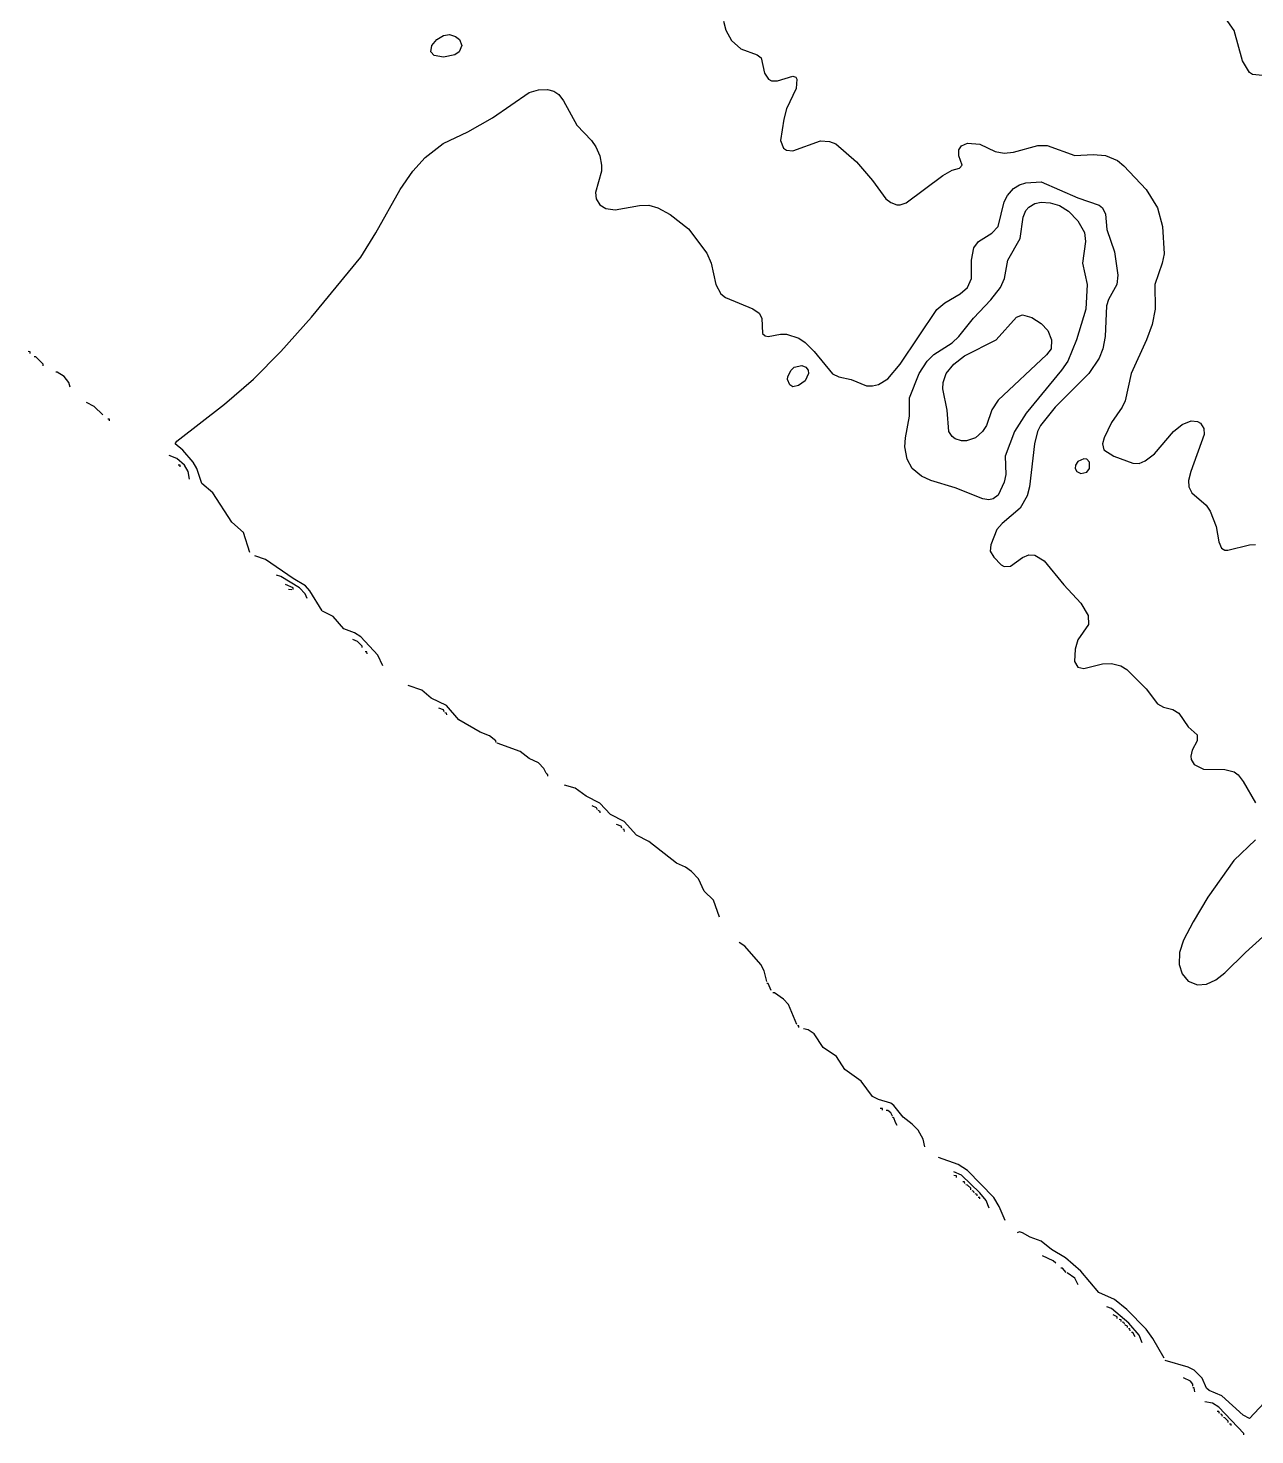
# Model space of a CAD drawing. Extents: x 474277 to 475042, y 254928 to 255625.
# Drawn here: x 474606.3 to 474636.99, y 254989.05 to 255024.26 of the extents above; entities that cross this region are included whole.
import ezdxf

# ---------------------------------------------------------------- set-up
doc = ezdxf.new("R2010")
doc.units = 0
doc.header["$MEASUREMENT"] = 0
doc.layers.add('BaseMapV2_DTM_export_MonNov09090547073261 — entities', color=1, linetype='CONTINUOUS')

msp = doc.modelspace()

# ---------------------------------------------------------------- linework, layer by layer
at = {"layer": 'BaseMapV2_DTM_export_MonNov09090547073261 — entities', "color": 15, "linetype": 'Continuous', "true_color": 0xb7484b}
for points in [[(474623.696, 255024.441, 89.75), (474623.759, 255024.211, 89.75), (474623.897, 255023.954, 89.75), (474624.127, 255023.743, 89.75), (474624.541, 255023.597, 89.75), (474624.643, 255023.521, 89.75), (474624.726, 255023.137, 89.75), (474624.823, 255022.984, 89.75), (474624.894, 255022.949, 89.75), (474625.047, 255022.942, 89.75), (474625.43, 255023.062, 89.75), (474625.507, 255023.039, 89.75), (474625.534, 255022.984, 89.75), (474625.514, 255022.754, 89.75), (474625.277, 255022.244, 89.75), (474625.202, 255021.987, 89.75), (474625.121, 255021.45, 89.75), (474625.2, 255021.258, 89.75), (474625.277, 255021.21, 89.75), (474625.43, 255021.196, 89.75), (474626.12, 255021.444, 89.75), (474626.35, 255021.429, 89.75), (474626.504, 255021.367, 89.75), (474627.026, 255020.914, 89.75), (474627.424, 255020.45, 89.75), (474627.758, 255019.994, 89.75), (474627.884, 255019.897, 89.75), (474628.037, 255019.842, 89.75), (474628.117, 255019.84, 89.75), (474628.267, 255019.895, 89.75), (474629.187, 255020.579, 89.75), (474629.417, 255020.706, 89.75), (474629.597, 255020.76, 89.75), (474629.666, 255020.837, 89.75), (474629.588, 255021.067, 89.75), (474629.582, 255021.22, 89.75), (474629.647, 255021.317, 89.75), (474629.801, 255021.385, 89.75), (474630.108, 255021.362, 89.75), (474630.491, 255021.178, 89.75), (474630.721, 255021.132, 89.75), (474630.951, 255021.156, 89.75), (474631.564, 255021.326, 89.75), (474631.794, 255021.329, 89.75), (474632.484, 255021.077, 89.75), (474632.945, 255021.105, 89.75), (474633.251, 255021.077, 89.75), (474633.558, 255020.948, 89.75), (474633.711, 255020.818, 89.75), (474634.272, 255020.224, 89.75), (474634.554, 255019.763, 89.75), (474634.679, 255019.303, 89.75), (474634.719, 255018.613, 89.75), (474634.673, 255018.383, 89.75), (474634.49, 255017.847, 89.75), (474634.5, 255017.233, 89.75), (474634.421, 255016.85, 89.75), (474634.281, 255016.466, 89.75), (474633.894, 255015.623, 89.75), (474633.749, 255014.933, 89.75), (474633.674, 255014.78, 89.75), (474633.405, 255014.396, 89.75), (474633.224, 255014.013, 89.75), (474633.175, 255013.859, 89.75), (474633.21, 255013.706, 89.75), (474633.466, 255013.553, 89.75), (474633.941, 255013.375, 89.75), (474634.095, 255013.365, 89.75), (474634.248, 255013.432, 89.75), (474634.478, 255013.611, 89.75), (474634.957, 255014.166, 89.75), (474635.168, 255014.344, 89.75), (474635.398, 255014.437, 89.75), (474635.552, 255014.418, 89.75), (474635.628, 255014.373, 89.75), (474635.716, 255014.243, 89.75), (474635.721, 255014.089, 89.75), (474635.385, 255013.169, 89.75), (474635.332, 255012.939, 89.75), (474635.335, 255012.786, 89.75), (474635.412, 255012.633, 89.75), (474635.77, 255012.326, 89.75), (474635.87, 255012.173, 89.75), (474636.02, 255011.789, 89.75), (474636.089, 255011.406, 89.75), (474636.153, 255011.252, 89.75), (474636.242, 255011.201, 89.75), (474636.318, 255011.197, 89.75), (474636.855, 255011.329, 89.75), (474637.008, 255011.342, 89.75)], [(474637.346, 255023.061, 89.75), (474636.932, 255023.106, 89.75), (474636.855, 255023.157, 89.75), (474636.681, 255023.444, 89.75), (474636.472, 255024.201, 89.75), (474636.254, 255024.517, 89.75)], [(474616.975, 255023.597, 90), (474616.689, 255023.534, 90), (474616.459, 255023.579, 90), (474616.376, 255023.674, 90), (474616.396, 255023.827, 90), (474616.521, 255023.981, 90), (474616.689, 255024.079, 90), (474616.843, 255024.101, 90), (474616.993, 255024.057, 90), (474617.089, 255023.981, 90), (474617.152, 255023.827, 90), (474617.081, 255023.674, 90), (474616.975, 255023.597, 90)], [(474611.85, 255011.137, 90), (474611.684, 255011.636, 90), (474611.399, 255011.895, 90), (474610.921, 255012.633, 90), (474610.648, 255012.863, 90), (474610.517, 255013.246, 90), (474610.429, 255013.399, 90), (474610.172, 255013.697, 90), (474609.978, 255013.859, 90), (474610.018, 255013.927, 90), (474611.21, 255014.856, 90), (474611.935, 255015.481, 90), (474612.625, 255016.168, 90), (474613.392, 255017.033, 90), (474614.619, 255018.535, 90), (474615.002, 255019.138, 90), (474615.603, 255020.224, 90), (474615.926, 255020.684, 90), (474616.229, 255021.03, 90), (474616.686, 255021.374, 90), (474617.303, 255021.665, 90), (474617.916, 255022.015, 90), (474618.836, 255022.651, 90), (474619.066, 255022.718, 90), (474619.296, 255022.724, 90), (474619.45, 255022.685, 90), (474619.579, 255022.6, 90), (474619.697, 255022.447, 90), (474620.027, 255021.834, 90), (474620.396, 255021.45, 90), (474620.506, 255021.297, 90), (474620.605, 255021.067, 90), (474620.648, 255020.837, 90), (474620.641, 255020.684, 90), (474620.494, 255020.147, 90), (474620.507, 255019.994, 90), (474620.6, 255019.839, 90), (474620.753, 255019.75, 90), (474620.983, 255019.716, 90), (474621.596, 255019.825, 90), (474621.827, 255019.836, 90), (474622.057, 255019.77, 90), (474622.363, 255019.603, 90), (474622.823, 255019.241, 90), (474623.283, 255018.628, 90), (474623.389, 255018.383, 90), (474623.503, 255017.847, 90), (474623.627, 255017.617, 90), (474623.743, 255017.526, 90), (474624.433, 255017.238, 90), (474624.587, 255017.13, 90), (474624.653, 255017.003, 90), (474624.67, 255016.62, 90), (474624.74, 255016.559, 90), (474624.817, 255016.544, 90), (474625.124, 255016.604, 90), (474625.277, 255016.603, 90), (474625.584, 255016.503, 90), (474625.737, 255016.397, 90), (474625.967, 255016.173, 90), (474626.427, 255015.61, 90), (474626.58, 255015.536, 90), (474626.89, 255015.47, 90), (474627.271, 255015.314, 90), (474627.424, 255015.307, 90), (474627.577, 255015.343, 90), (474627.807, 255015.484, 90), (474628.115, 255015.853, 90), (474629.034, 255017.224, 90), (474629.234, 255017.387, 90), (474629.621, 255017.617, 90), (474629.801, 255017.771, 90), (474629.903, 255018, 90), (474629.904, 255018.46, 90), (474629.961, 255018.767, 90), (474630.074, 255018.92, 90), (474630.414, 255019.134, 90), (474630.565, 255019.303, 90), (474630.722, 255019.917, 90), (474630.798, 255020.072, 90), (474630.951, 255020.248, 90), (474631.104, 255020.344, 90), (474631.258, 255020.393, 90), (474631.641, 255020.414, 90), (474632.561, 255020.015, 90), (474633.098, 255019.836, 90), (474633.176, 255019.763, 90), (474633.253, 255019.61, 90), (474633.288, 255019.227, 90), (474633.481, 255018.668, 90), (474633.565, 255018.077, 90), (474633.539, 255017.847, 90), (474633.328, 255017.469, 90), (474633.277, 255017.31, 90), (474633.242, 255016.543, 90), (474633.191, 255016.236, 90), (474633.093, 255016.006, 90), (474632.835, 255015.623, 90), (474631.996, 255014.78, 90), (474631.625, 255014.319, 90), (474631.556, 255014.166, 90), (474631.478, 255013.859, 90), (474631.354, 255012.786, 90), (474631.295, 255012.556, 90), (474631.12, 255012.249, 90), (474630.667, 255011.866, 90), (474630.535, 255011.712, 90), (474630.387, 255011.329, 90), (474630.37, 255011.176, 90), (474630.457, 255011.022, 90), (474630.644, 255010.828, 90), (474630.721, 255010.785, 90), (474630.874, 255010.8, 90), (474631.181, 255011.018, 90), (474631.334, 255011.081, 90), (474631.488, 255011.072, 90), (474631.718, 255010.933, 90), (474632.213, 255010.332, 90), (474632.638, 255009.872, 90), (474632.817, 255009.566, 90), (474632.83, 255009.336, 90), (474632.562, 255008.952, 90), (474632.492, 255008.722, 90), (474632.478, 255008.415, 90), (474632.561, 255008.266, 90), (474632.715, 255008.237, 90), (474633.175, 255008.349, 90), (474633.405, 255008.359, 90), (474633.635, 255008.307, 90), (474633.788, 255008.215, 90), (474634.27, 255007.725, 90), (474634.555, 255007.352, 90), (474634.708, 255007.267, 90), (474634.938, 255007.207, 90), (474635.091, 255007.117, 90), (474635.322, 255006.778, 90), (474635.55, 255006.575, 90), (474635.546, 255006.422, 90), (474635.426, 255006.192, 90), (474635.389, 255006.038, 90), (474635.398, 255005.962, 90), (474635.475, 255005.837, 90), (474635.705, 255005.718, 90), (474636.242, 255005.711, 90), (474636.472, 255005.653, 90), (474636.572, 255005.578, 90), (474636.702, 255005.411, 90), (474637.008, 255004.871, 90)], [(474630.443, 255012.479, 90.25), (474630.338, 255012.457, 90.25), (474630.184, 255012.484, 90.25), (474629.494, 255012.762, 90.25), (474628.881, 255012.941, 90.25), (474628.651, 255013.047, 90.25), (474628.421, 255013.246, 90.25), (474628.289, 255013.476, 90.25), (474628.235, 255013.783, 90.25), (474628.249, 255014.013, 90.25), (474628.349, 255014.549, 90.25), (474628.351, 255015.01, 90.25), (474628.593, 255015.623, 90.25), (474628.792, 255015.93, 90.25), (474628.957, 255016.093, 90.25), (474629.417, 255016.388, 90.25), (474629.585, 255016.543, 90.25), (474629.948, 255017.003, 90.25), (474630.386, 255017.463, 90.25), (474630.631, 255017.77, 90.25), (474630.725, 255018, 90.25), (474630.811, 255018.46, 90.25), (474631.121, 255018.997, 90.25), (474631.194, 255019.533, 90.25), (474631.258, 255019.7, 90.25), (474631.334, 255019.785, 90.25), (474631.488, 255019.871, 90.25), (474631.641, 255019.904, 90.25), (474631.871, 255019.89, 90.25), (474632.101, 255019.821, 90.25), (474632.331, 255019.682, 90.25), (474632.561, 255019.438, 90.25), (474632.725, 255019.15, 90.25), (474632.757, 255018.92, 90.25), (474632.676, 255018.383, 90.25), (474632.799, 255017.847, 90.25), (474632.765, 255017.233, 90.25), (474632.528, 255016.466, 90.25), (474632.309, 255015.93, 90.25), (474632.152, 255015.7, 90.25), (474631.273, 255014.626, 90.25), (474630.981, 255014.166, 90.25), (474630.744, 255013.553, 90.25), (474630.759, 255013.093, 90.25), (474630.721, 255012.903, 90.25), (474630.568, 255012.578, 90.25), (474630.443, 255012.479, 90.25)], [(474629.774, 255013.936, 90.5), (474629.647, 255013.937, 90.5), (474629.494, 255013.984, 90.5), (474629.417, 255014.04, 90.5), (474629.335, 255014.166, 90.5), (474629.29, 255014.703, 90.5), (474629.181, 255015.24, 90.5), (474629.19, 255015.393, 90.5), (474629.264, 255015.617, 90.5), (474629.457, 255015.853, 90.5), (474629.724, 255016.062, 90.5), (474630.515, 255016.466, 90.5), (474631.028, 255017.029, 90.5), (474631.181, 255017.086, 90.5), (474631.411, 255017.018, 90.5), (474631.641, 255016.872, 90.5), (474631.815, 255016.696, 90.5), (474631.906, 255016.466, 90.5), (474631.891, 255016.236, 90.5), (474631.78, 255016.083, 90.5), (474630.568, 255014.951, 90.5), (474630.414, 255014.712, 90.5), (474630.274, 255014.319, 90.5), (474630.177, 255014.166, 90.5), (474630, 255014.013, 90.5), (474629.774, 255013.936, 90.5)], [(474606.349, 255016.121, 89.75), (474606.349, 255016.16, 89.75), (474606.3, 255016.17, 89.75)], [(474606.676, 255015.815, 89.75), (474606.676, 255015.853, 89.75), (474606.604, 255015.93, 89.75), (474606.491, 255016.033, 89.75), (474606.453, 255016.033, 89.75)], [(474607.347, 255015.278, 89.75), (474607.317, 255015.393, 89.75), (474607.198, 255015.546, 89.75), (474607.028, 255015.653, 89.75), (474606.99, 255015.65, 89.75)], [(474625.57, 255015.316, 90.25), (474625.43, 255015.29, 90.25), (474625.354, 255015.333, 90.25), (474625.298, 255015.47, 90.25), (474625.306, 255015.546, 90.25), (474625.386, 255015.7, 90.25), (474625.468, 255015.776, 90.25), (474625.66, 255015.824, 90.25), (474625.758, 255015.776, 90.25), (474625.813, 255015.7, 90.25), (474625.823, 255015.623, 90.25), (474625.737, 255015.44, 90.25), (474625.57, 255015.316, 90.25)], [(474608.165, 255014.588, 89.75), (474607.948, 255014.797, 89.75), (474607.756, 255014.893, 89.75)], [(474608.333, 255014.434, 89.75), (474608.333, 255014.473, 89.75), (474608.293, 255014.475, 89.75)], [(474610.34, 255012.978, 89.75), (474610.306, 255013.169, 89.75), (474610.208, 255013.323, 89.75), (474610.018, 255013.496, 89.75), (474609.827, 255013.569, 89.75)], [(474632.791, 255013.154, 89.75), (474632.851, 255013.246, 89.75), (474632.856, 255013.399, 89.75), (474632.791, 255013.472, 89.75), (474632.715, 255013.483, 89.75), (474632.561, 255013.414, 89.75), (474632.504, 255013.323, 89.75), (474632.497, 255013.246, 89.75), (474632.539, 255013.169, 89.75), (474632.638, 255013.114, 89.75), (474632.791, 255013.154, 89.75)], [(474610.1, 255013.284, 89.5), (474610.099, 255013.323, 89.5), (474610.057, 255013.328, 89.5)], [(474613.652, 255009.681, 90), (474613.349, 255010.179, 90), (474613.239, 255010.303, 90), (474612.927, 255010.486, 90), (474612.242, 255010.967, 90), (474611.974, 255011.053, 90)], [(474613.277, 255009.987, 89.75), (474613.232, 255010.102, 89.75), (474613.085, 255010.251, 89.75), (474612.625, 255010.538, 89.75), (474612.51, 255010.574, 89.75)], [(474612.93, 255010.217, 89.5), (474612.927, 255010.256, 89.5), (474612.74, 255010.34, 89.5)], [(474612.894, 255010.201, 89.25), (474612.817, 255010.217, 89.25)], [(474615.176, 255008.3, 90), (474615.045, 255008.569, 90), (474614.619, 255009.027, 90), (474614.466, 255009.129, 90), (474614.197, 255009.228, 90), (474613.929, 255009.535, 90), (474613.66, 255009.675, 90)], [(474614.654, 255008.76, 89.75), (474614.654, 255008.799, 89.75), (474614.542, 255008.915, 89.75), (474614.427, 255008.965, 89.75)], [(474614.779, 255008.607, 89.75), (474614.772, 255008.651, 89.75), (474614.734, 255008.651, 89.75)], [(474618.008, 255006.383, 90), (474618.002, 255006.422, 90), (474617.839, 255006.553, 90), (474617.609, 255006.645, 90), (474617.073, 255006.952, 90), (474616.766, 255007.312, 90), (474616.382, 255007.49, 90), (474616.152, 255007.691, 90), (474615.807, 255007.813, 90)], [(474616.706, 255007.15, 89.75), (474616.689, 255007.198, 89.75), (474616.574, 255007.246, 89.75)], [(474616.773, 255007.074, 89.75), (474616.766, 255007.121, 89.75), (474616.728, 255007.126, 89.75)], [(474619.257, 255005.617, 90), (474619.203, 255005.732, 90), (474619.066, 255005.872, 90), (474618.836, 255005.986, 90), (474618.606, 255006.156, 90), (474618.031, 255006.368, 90)], [(474619.302, 255005.54, 90), (474619.302, 255005.578, 90), (474619.258, 255005.61, 90)], [(474623.599, 255002.013, 90), (474623.447, 255002.435, 90), (474623.211, 255002.665, 90), (474623.074, 255002.971, 90), (474622.9, 255003.157, 90), (474622.747, 255003.264, 90), (474622.517, 255003.365, 90), (474621.827, 255003.902, 90), (474621.52, 255004.068, 90), (474621.213, 255004.407, 90), (474620.867, 255004.582, 90), (474620.6, 255004.864, 90), (474620.261, 255005.042, 90), (474619.986, 255005.243, 90), (474619.718, 255005.314, 90)], [(474620.545, 255004.697, 89.75), (474620.523, 255004.747, 89.75), (474620.408, 255004.795, 89.75)], [(474620.612, 255004.62, 89.75), (474620.612, 255004.658, 89.75), (474620.561, 255004.68, 89.75)], [(474621.157, 255004.237, 89.75), (474621.136, 255004.287, 89.75), (474621.021, 255004.335, 89.75)], [(474621.222, 255004.16, 89.75), (474621.213, 255004.209, 89.75), (474621.175, 255004.215, 89.75)], [(474637.008, 255003.949, 90), (474636.463, 255003.431, 90), (474635.815, 255002.511, 90), (474635.447, 255001.898, 90), (474635.206, 255001.438, 90), (474635.109, 255001.131, 90), (474635.095, 255000.824, 90), (474635.168, 255000.592, 90), (474635.322, 255000.41, 90), (474635.552, 255000.316, 90), (474635.782, 255000.335, 90), (474636.012, 255000.44, 90), (474636.242, 255000.62, 90), (474636.756, 255001.131, 90), (474637.622, 255001.915, 90)], [(474624.778, 255000.403, 90), (474624.712, 255000.671, 90), (474624.627, 255000.824, 90), (474624.23, 255001.285, 90), (474624.088, 255001.375, 90)], [(474624.892, 255000.173, 90), (474624.817, 255000.348, 90), (474624.779, 255000.348, 90)], [(474625.532, 254999.329, 90), (474625.325, 254999.828, 90), (474625.2, 254999.961, 90), (474624.97, 255000.118, 90), (474624.932, 255000.118, 90)], [(474625.585, 254999.253, 90), (474625.585, 254999.291, 90), (474625.545, 254999.293, 90)], [(474628.737, 254996.262, 90), (474628.69, 254996.454, 90), (474628.563, 254996.684, 90), (474628.421, 254996.833, 90), (474628.191, 254997.004, 90), (474627.961, 254997.296, 90), (474627.884, 254997.354, 90), (474627.573, 254997.451, 90), (474627.425, 254997.527, 90), (474627.138, 254997.911, 90), (474626.734, 254998.203, 90), (474626.526, 254998.524, 90), (474626.192, 254998.754, 90), (474625.967, 254999.092, 90), (474625.814, 254999.19, 90), (474625.699, 254999.214, 90)], [(474627.675, 254997.182, 89.75), (474627.675, 254997.221, 89.75), (474627.616, 254997.225, 89.75)], [(474627.921, 254997.029, 89.75), (474627.884, 254997.113, 89.75), (474627.807, 254997.177, 89.75), (474627.769, 254997.175, 89.75)], [(474627.999, 254996.876, 89.75), (474627.961, 254996.991, 89.75), (474627.922, 254997.004, 89.75)], [(474628.039, 254996.799, 89.75), (474627.999, 254996.872, 89.75)], [(474630.745, 254994.422, 90), (474630.597, 254994.767, 90), (474630.46, 254994.997, 90), (474629.801, 254995.668, 90), (474629.571, 254995.819, 90), (474629.072, 254995.995, 90)], [(474630.34, 254994.729, 89.75), (474630.266, 254994.92, 89.75), (474630.108, 254995.112, 89.75), (474629.647, 254995.555, 89.75), (474629.456, 254995.638, 89.75)], [(474629.525, 254995.495, 89.5), (474629.525, 254995.534, 89.5), (474629.456, 254995.55, 89.5)], [(474629.732, 254995.342, 89.5), (474629.724, 254995.386, 89.5), (474629.686, 254995.388, 89.5)], [(474629.883, 254995.189, 89.5), (474629.881, 254995.227, 89.5), (474629.801, 254995.307, 89.5), (474629.762, 254995.309, 89.5)], [(474629.966, 254995.112, 89.5), (474629.962, 254995.15, 89.5), (474629.916, 254995.161, 89.5)], [(474630.042, 254995.035, 89.5), (474630.039, 254995.074, 89.5), (474629.993, 254995.086, 89.5)], [(474630.108, 254994.959, 89.5), (474630.108, 254994.998, 89.5), (474630.069, 254994.998, 89.5)], [(474634.723, 254990.972, 90), (474634.44, 254991.47, 90), (474634.273, 254991.7, 90), (474633.788, 254992.193, 90), (474633.481, 254992.44, 90), (474633.087, 254992.62, 90), (474632.638, 254993.148, 90), (474632.254, 254993.483, 90), (474631.903, 254993.694, 90), (474631.641, 254993.906, 90), (474631.373, 254994, 90), (474631.181, 254994.108, 90), (474631.104, 254994.133, 90), (474631.044, 254994.115, 90)], [(474632.011, 254993.349, 89.75), (474631.948, 254993.411, 89.75), (474631.679, 254993.532, 89.75)], [(474632.269, 254993.118, 89.75), (474632.178, 254993.23, 89.75), (474632.139, 254993.23, 89.75)], [(474632.573, 254992.812, 89.75), (474632.484, 254992.975, 89.75), (474632.293, 254993.111, 89.75)], [(474634.173, 254991.355, 89.75), (474634.095, 254991.547, 89.75), (474633.834, 254991.853, 89.75), (474633.405, 254992.214, 89.75), (474633.29, 254992.257, 89.75)], [(474633.548, 254991.968, 89.5), (474633.548, 254992.007, 89.5), (474633.443, 254992.056, 89.5)], [(474633.65, 254991.892, 89.5), (474633.644, 254991.93, 89.5), (474633.596, 254991.94, 89.5)], [(474633.735, 254991.815, 89.5), (474633.711, 254991.869, 89.5), (474633.673, 254991.875, 89.5)], [(474633.808, 254991.738, 89.5), (474633.803, 254991.777, 89.5), (474633.75, 254991.8, 89.5)], [(474633.873, 254991.662, 89.5), (474633.865, 254991.707, 89.5), (474633.826, 254991.712, 89.5)], [(474633.992, 254991.508, 89.5), (474633.941, 254991.613, 89.5), (474633.903, 254991.613, 89.5)], [(474637.226, 254989.86, 90), (474636.855, 254989.463, 90), (474636.702, 254989.551, 90), (474636.165, 254990.028, 90), (474635.844, 254990.166, 90), (474635.782, 254990.224, 90), (474635.675, 254990.473, 90), (474635.475, 254990.673, 90), (474635.322, 254990.753, 90), (474634.746, 254990.918, 90)], [(474635.437, 254990.272, 89.75), (474635.44, 254990.32, 89.75), (474635.379, 254990.396, 89.75), (474635.207, 254990.481, 89.75)], [(474635.489, 254990.128, 89.75), (474635.475, 254990.228, 89.75), (474635.437, 254990.228, 89.75)], [(474636.718, 254989.055, 89.75), (474636.718, 254989.093, 89.75), (474636.088, 254989.746, 89.75), (474635.935, 254989.844, 89.75), (474635.743, 254989.883, 89.75)], [(474636.105, 254989.591, 89.5), (474636.088, 254989.641, 89.5), (474636.05, 254989.643, 89.5)], [(474636.181, 254989.515, 89.5), (474636.165, 254989.565, 89.5), (474636.127, 254989.571, 89.5)], [(474636.323, 254989.361, 89.5), (474636.322, 254989.4, 89.5), (474636.242, 254989.483, 89.5), (474636.203, 254989.487, 89.5)], [(474636.397, 254989.285, 89.5), (474636.395, 254989.325, 89.5), (474636.357, 254989.325, 89.5)]]:
    msp.add_polyline3d(points, dxfattribs=at)

doc.saveas('drawing.dxf')
